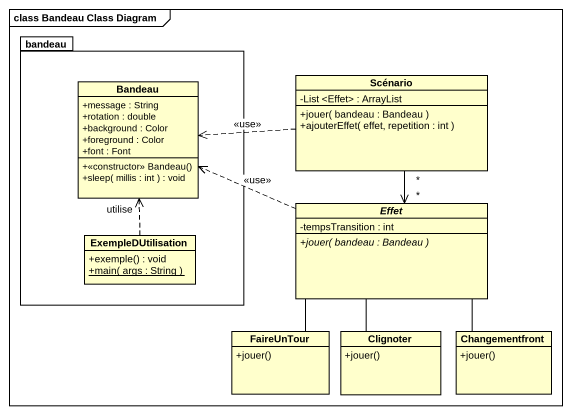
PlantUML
@startuml
mainframe class Bandeau Class Diagram
hide circle
hide empty members
skinparam classAttributeIconSize 0
package bandeau {
  class Bandeau {
    +message : String
    +rotation : double
    +background : Color
    +foreground : Color
    +font : Font
    +<<constructor>> Bandeau()
    +sleep( millis : int ) : void
  }
  class ExempleDUtilisation {
    +exemple() : void
    {static} +main( args : String )
  }
}
class Scénario {
  -List <Effet> : ArrayList
  +jouer( bandeau : Bandeau )
  +ajouterEffet( effet, repetition : int )
}
abstract class Effet {
  -tempsTransition : int
  {abstract} +jouer( bandeau : Bandeau )
}
class FaireUnTour {
  +jouer()
}
class Clignoter {
  +jouer()
}
class Changementfront {
  +jouer()
}
Scénario .left.> Bandeau : <<use>>
Scénario "*" --> "*" Effet
Effet .left.> Bandeau : <<use>>
ExempleDUtilisation .up.> Bandeau : utilise
FaireUnTour -up- Effet
Clignoter -up- Effet
Changementfront -up- Effet
@enduml
